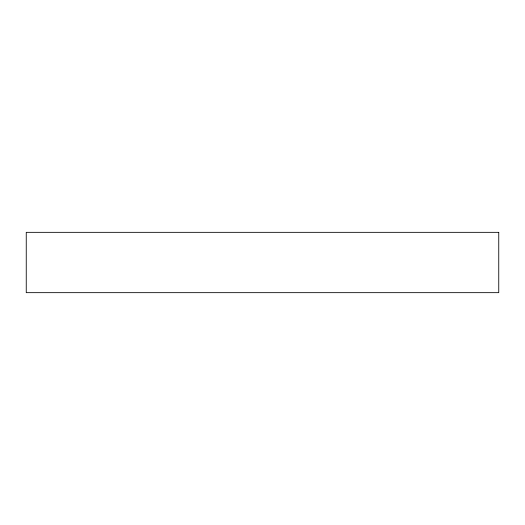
<?xml version="1.0" encoding="UTF-8"?>
<svg xmlns="http://www.w3.org/2000/svg" width="525" height="525" viewBox="0 0 525 525"><rect width="100%" height="100%" fill="white"/><g stroke="black" fill="none" stroke-linecap="round" stroke-linejoin="round"><path stroke-width="0.79" d="M498.75 232.339L26.25 232.339L26.25 292.661L498.75 292.661L498.75 232.339"/></g></svg>
